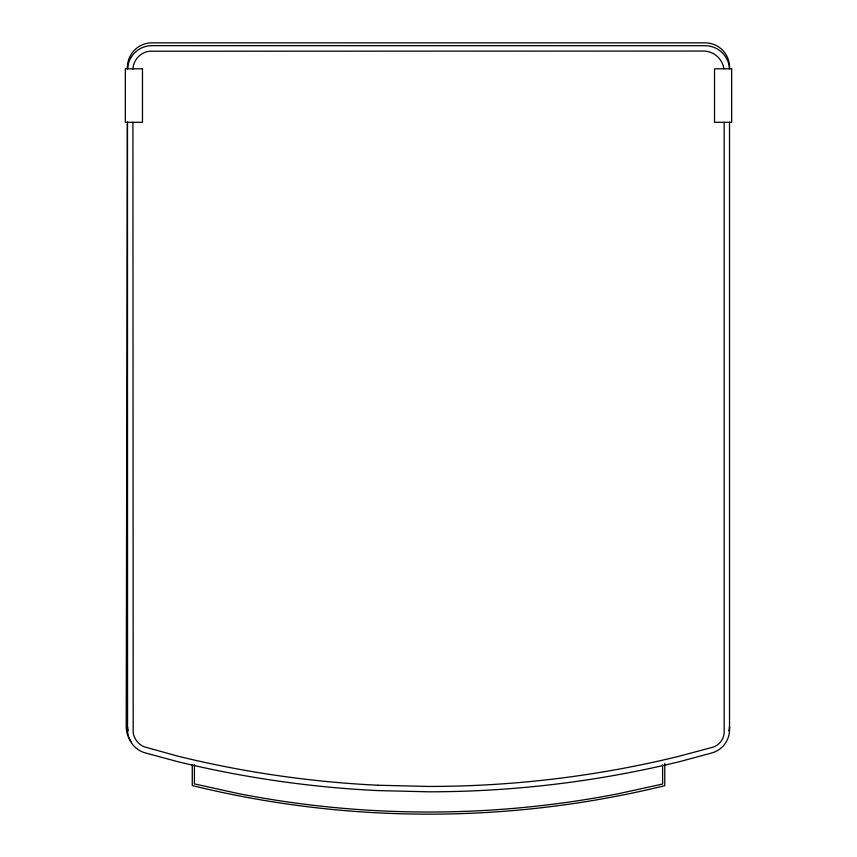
<?xml version="1.0" encoding="UTF-8"?>
<svg xmlns="http://www.w3.org/2000/svg" width="857" height="857" viewBox="0 0 857 857"><rect width="100%" height="100%" fill="white"/><g stroke="black" fill="none" stroke-linecap="round" stroke-linejoin="round"><path stroke-width="1.29" d="M127.372 122.187L126.204 726.961A23.964 23.964 0 0 0 131.142 741.53M127.479 65.989L127.479 68.667L127.479 65.989A24.446 24.446 0 0 1 151.893 42.85L705.107 42.85A24.446 24.446 0 0 1 729.521 65.989L729.521 68.839A24.457 24.457 0 0 0 705.107 45.7L151.978 45.646A24.446 24.446 0 0 0 127.554 68.785M132.921 69.138L133.296 66.203A19.068 19.068 0 0 1 149.097 51.238L704.904 51.056L708.257 51.624A20.975 20.975 0 0 1 723.447 66.492L723.886 68.796M377.948 785.237L428.543 786.447A1053.51 1053.51 0 0 0 679.151 756.238L712.97 747.175A16.347 16.347 0 0 0 723.619 736.067L724.165 733.26L724.165 122.315M729.521 122.165L729.521 729.81A23.975 23.975 0 0 1 711.792 752.949L680.426 761.434A1058.845 1058.845 0 0 1 428.532 791.804L377.691 790.582A1058.845 1058.845 0 0 1 176.66 761.391L145.283 752.896A23.975 23.975 0 0 1 127.554 729.757L127.479 122.187M664.753 763.458L664.753 785.698A993.081 993.081 0 0 1 192.279 785.59L192.268 764.648M662.611 764.819L662.611 784.026L618.047 793.796A992.524 992.524 0 0 1 238.964 793.711L194.41 783.919L194.41 764.712M132.921 122.315L133.178 732.778A18.608 18.608 0 0 0 143.826 746.683L177.924 756.185A1053.51 1053.51 0 0 0 377.958 785.237M142.476 68.796L125.336 68.796L125.336 122.315L142.476 122.315L142.476 68.796M731.664 68.796L714.524 68.796L714.524 122.315L731.664 122.315L731.664 68.796M127.479 726.961A23.964 23.964 0 0 0 127.8 730.86A24.564 24.2 0 0 1 127.479 726.961M729.2 730.86A23.964 23.964 0 0 0 729.521 726.961A24.564 24.2 0 0 1 729.2 730.86"/></g></svg>
